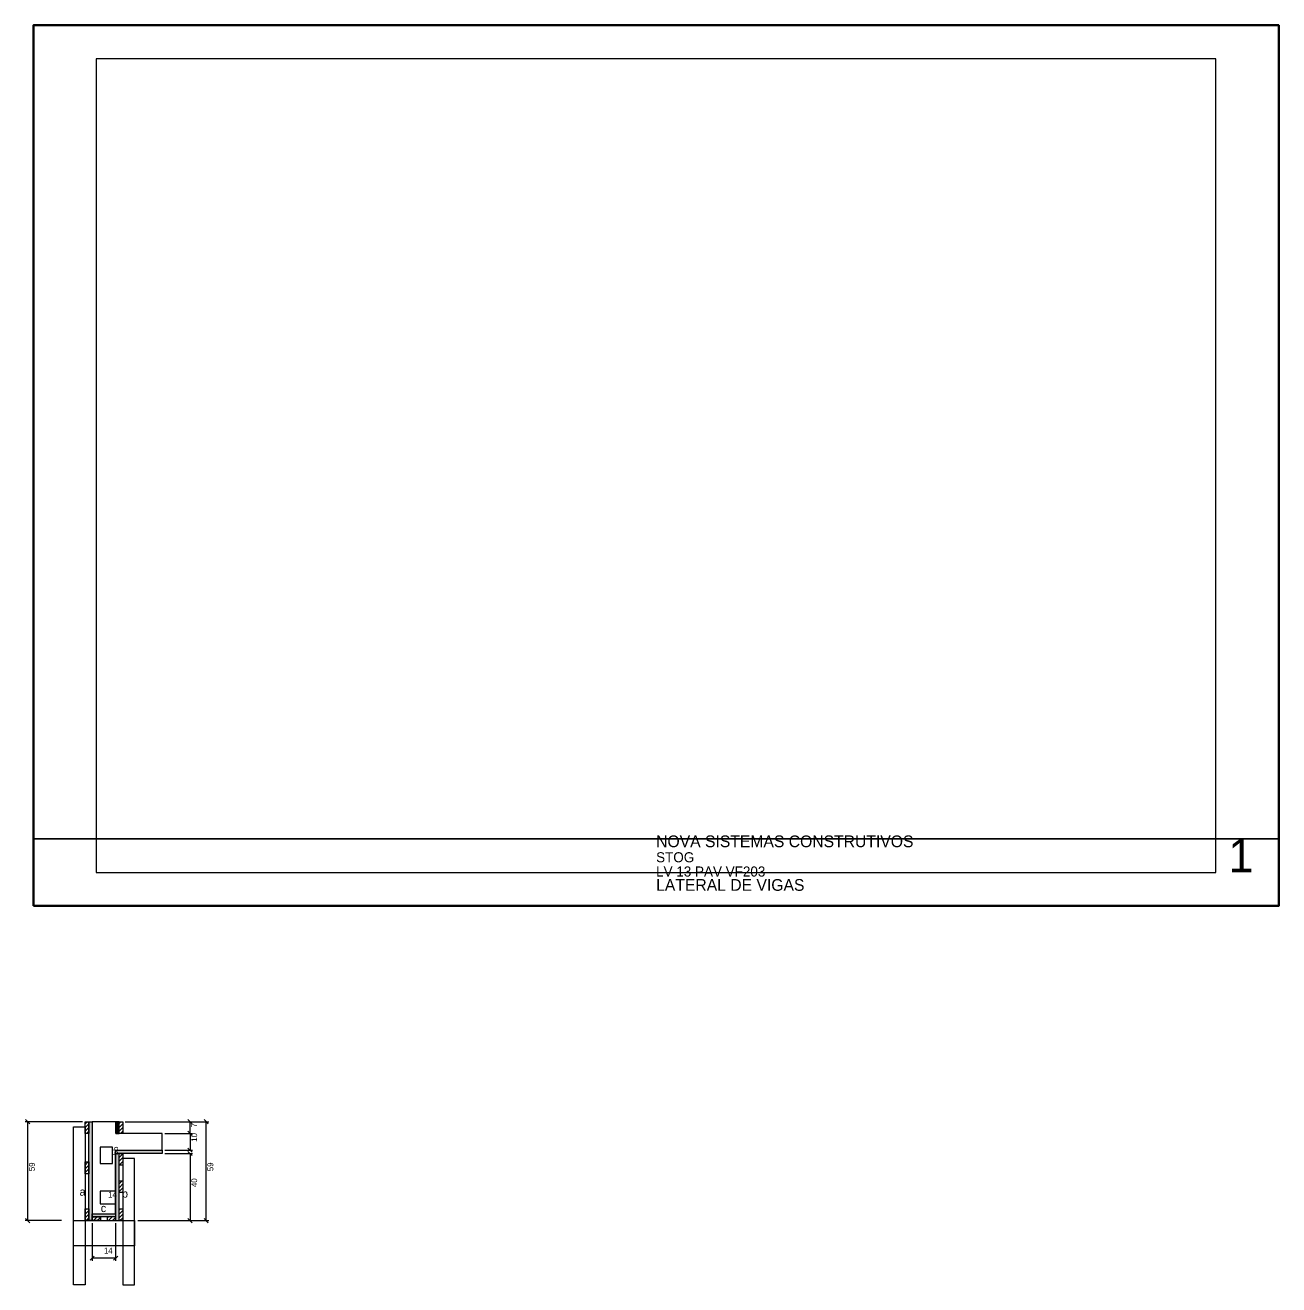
# Model space of a CAD drawing. Extents: x -9000 to 4757, y -272 to 1250.
# Drawn here: x -10 to 1485, y -252 to 1250 of the extents above; entities that cross this region are included whole.
import ezdxf

# ---------------------------------------------------------------- set-up
doc = ezdxf.new("R2010")
doc.units = 0
for name, color, linetype in [('CARIMBO', 255, 'Continuous'), ('CONCRETO', 251, 'Continuous'), ('COTA', 241, 'Continuous'), ('Cota Seção (2x)', 241, 'Continuous'), ('detalhes', 7, 'Continuous'), ('Folhas', 255, 'Continuous'), ('Hachura', 251, 'Continuous'), ('Madeira', 126, 'Continuous'), ('Painéis', 200, 'Continuous'), ('SARR_3.5x7', 81, 'Continuous')]:
    doc.layers.add(name, color=color, linetype=linetype)

msp = doc.modelspace()

# ---------------------------------------------------------------- hatches: boundary and pattern name
at = {"layer": 'Hachura'}
h = msp.add_hatch(dxfattribs=at)
h.set_pattern_fill('ANSI31')
h.paths.add_polyline_path([(66.05, -71.25), (61.65, -71.25), (61.65, -57.25), (66.05, -57.25), (66.05, -71.25)])
h = msp.add_hatch(color=7, dxfattribs=at)
h.dxf.hatch_style = 1
h.paths.add_polyline_path([(66.05, -57.25), (70.05, -57.25), (70.05, -175.25), (66.05, -175.25), (66.05, -57.25)])
h = msp.add_hatch(color=7, dxfattribs=at)
h.dxf.hatch_style = 1
h.paths.add_polyline_path([(102.05, -57.25), (98.45, -57.25), (98.45, -71.25), (102.05, -71.25), (102.05, -57.25)])
h = msp.add_hatch(dxfattribs=at)
h.set_pattern_fill('ANSI31')
h.paths.add_polyline_path([(106.45, -71.25), (102.05, -71.25), (102.05, -57.25), (106.45, -57.25), (106.45, -71.25)])
h = msp.add_hatch(color=7, dxfattribs=at)
h.dxf.hatch_style = 1
h.paths.add_polyline_path([(98.05, -95.25), (98.05, -91.25), (153.65, -91.25), (153.65, -95.25), (98.05, -95.25)])
h = msp.add_hatch(color=7, dxfattribs=at)
h.dxf.hatch_style = 1
h.paths.add_polyline_path([(98.05, -95.25), (102.05, -95.25), (102.05, -175.25), (98.05, -175.25), (98.05, -95.25)])
h = msp.add_hatch(dxfattribs=at)
h.set_pattern_fill('ANSI31')
h.paths.add_polyline_path([(106.45, -109.25), (102.05, -109.25), (102.05, -95.25), (106.45, -95.25), (106.45, -109.25)])
h = msp.add_hatch(dxfattribs=at)
h.set_pattern_fill('ANSI31')
h.paths.add_polyline_path([(66.05, -119.28), (61.65, -119.28), (61.65, -105.28), (66.05, -105.28), (66.05, -119.28)])
h = msp.add_hatch(dxfattribs=at)
h.set_pattern_fill('ANSI31')
h.paths.add_polyline_path([(106.45, -141.734), (102.05, -141.734), (102.05, -127.734), (106.45, -127.734), (106.45, -141.734)])
h = msp.add_hatch(dxfattribs=at)
h.set_pattern_fill('ANSI31')
h.paths.add_polyline_path([(66.05, -175.25), (61.65, -175.25), (61.65, -161.25), (66.05, -161.25), (66.05, -175.25)])
h = msp.add_hatch(dxfattribs=at)
h.set_pattern_fill('ANSI31')
h.paths.add_polyline_path([(106.45, -175.25), (102.05, -175.25), (102.05, -161.25), (106.45, -161.25), (106.45, -175.25)])
h = msp.add_hatch(color=7, dxfattribs=at)
h.dxf.hatch_style = 1
h.paths.add_polyline_path([(70.05, -170.85), (70.05, -167.25), (98.05, -167.25), (98.05, -170.85), (70.05, -170.85)])
h = msp.add_hatch(dxfattribs=at)
h.set_pattern_fill('ANSI31')
h.paths.add_polyline_path([(70.05, -175.25), (70.05, -170.85), (80.05, -170.85), (80.05, -175.25), (70.05, -175.25)])
h = msp.add_hatch(dxfattribs=at)
h.set_pattern_fill('ANSI31')
h.paths.add_polyline_path([(98.05, -175.25), (98.05, -170.85), (88.05, -170.85), (88.05, -175.25), (98.05, -175.25)])

# ---------------------------------------------------------------- linework, layer by layer
at = {"layer": 'CARIMBO', "lineweight": 35}
msp.add_line((0, 280), (1485, 280), dxfattribs=at)
at = {"layer": 'CONCRETO', "color": 251}
msp.add_lwpolyline([(153.65, -91.25), (153.65, -71.25), (98.45, -71.25), (98.45, -57.25), (70.05, -57.25), (70.05, -167.25), (98.05, -167.25), (98.05, -91.25)], close=True, dxfattribs=at)
at = {"layer": 'COTA', "color": 4}
for p, q in [((58.65, -57.25), (-9.822, -57.25)), ((-6.822, -175.25), (-6.822, -57.25)), ((109.45, -57.25), (209.027, -57.25)), ((109.45, -57.25), (189.707, -57.25)), ((186.707, -71.25), (186.707, -57.25)), ((206.027, -175.25), (206.027, -57.25)), ((156.65, -71.25), (189.707, -71.25)), ((156.65, -71.25), (189.707, -71.25)), ((186.707, -71.25), (186.707, -91.25)), ((156.65, -91.25), (189.707, -91.25)), ((156.65, -95.25), (189.707, -95.25)), ((186.707, -95.25), (186.707, -175.25)), ((33.45, -175.25), (-9.822, -175.25)), ((70.05, -178.25), (70.05, -222.977)), ((98.05, -178.25), (98.05, -222.977)), ((124.65, -175.25), (209.027, -175.25)), ((124.65, -175.25), (189.707, -175.25)), ((98.05, -219.977), (70.05, -219.977))]:
    msp.add_line(p, q, dxfattribs=at)
at = {"layer": 'COTA'}
for points in [[(-4.322, -59.75), (-9.322, -54.75)], [(189.207, -59.75), (184.207, -54.75)], [(208.527, -59.75), (203.527, -54.75)], [(189.207, -73.75), (184.207, -68.75)], [(184.207, -68.75), (189.207, -73.75)], [(184.207, -88.75), (189.207, -93.75)], [(189.207, -97.75), (184.207, -92.75)], [(-9.322, -172.75), (-4.322, -177.75)], [(184.207, -172.75), (189.207, -177.75)], [(203.527, -172.75), (208.527, -177.75)], [(72.55, -217.477), (67.55, -222.477)], [(95.55, -222.477), (100.55, -217.477)]]:
    msp.add_lwpolyline(points, dxfattribs=at)
at = {"layer": 'Cota Seção (2x)', "color": 180}
for p, q in [((94.45, -87.583), (79.45, -87.583)), ((79.45, -87.583), (79.45, -106.917)), ((94.45, -106.917), (94.45, -87.583)), ((79.45, -106.917), (94.45, -106.917)), ((98.383, -140.25), (79.717, -140.25)), ((79.717, -140.25), (79.717, -155.25)), ((98.383, -155.25), (98.383, -140.25)), ((79.717, -155.25), (98.383, -155.25))]:
    msp.add_line(p, q, dxfattribs=at)
at = {"layer": 'Folhas', "lineweight": 50}
msp.add_lwpolyline([(0, 200), (1485, 200), (1485, 1250), (0, 1250)], close=True, dxfattribs=at)
at = {"layer": 'Folhas', "lineweight": 25}
msp.add_lwpolyline([(75, 240), (1410, 240), (1410, 1210), (75, 1210)], close=True, dxfattribs=at)
at = {"layer": 'Madeira', "color": 126}
for points in [[(66.05, -71.25), (61.65, -71.25), (61.65, -57.25), (66.05, -57.25)], [(106.45, -71.25), (102.05, -71.25), (102.05, -57.25), (106.45, -57.25)], [(106.45, -109.25), (102.05, -109.25), (102.05, -95.25), (106.45, -95.25)], [(66.05, -119.28), (61.65, -119.28), (61.65, -105.28), (66.05, -105.28)], [(106.45, -141.734), (102.05, -141.734), (102.05, -127.734), (106.45, -127.734)], [(66.05, -175.25), (61.65, -175.25), (61.65, -161.25), (66.05, -161.25)], [(106.45, -175.25), (102.05, -175.25), (102.05, -161.25), (106.45, -161.25)], [(70.05, -175.25), (70.05, -170.85), (80.05, -170.85), (80.05, -175.25)], [(98.05, -175.25), (98.05, -170.85), (88.05, -170.85), (88.05, -175.25)]]:
    msp.add_lwpolyline(points, close=True, dxfattribs=at)
at = {"layer": 'Painéis', "color": 200}
for points in [[(66.05, -57.25), (70.05, -57.25), (70.05, -175.25), (66.05, -175.25)], [(102.05, -57.25), (98.45, -57.25), (98.45, -71.25), (102.05, -71.25)], [(98.05, -95.25), (98.05, -91.25), (153.65, -91.25), (153.65, -95.25)], [(102.05, -95.25), (98.05, -95.25), (98.05, -175.25), (102.05, -175.25)], [(70.05, -170.85), (70.05, -167.25), (98.05, -167.25), (98.05, -170.85)]]:
    msp.add_lwpolyline(points, close=True, dxfattribs=at)
at = {"layer": 'SARR_3.5x7', "color": 81}
for points in [[(47.65, -63.25), (61.65, -63.25), (61.65, -251.728), (47.65, -251.728)], [(120.45, -101.25), (106.45, -101.25), (106.45, -251.728), (120.45, -251.728)], [(47.65, -175.25), (120.45, -175.25), (120.45, -205.308), (47.65, -205.308)]]:
    msp.add_lwpolyline(points, close=True, dxfattribs=at)

# ---------------------------------------------------------------- texts
at = {"layer": 'CARIMBO'}
for s, height, p in [('NOVA SISTEMAS CONSTRUTIVOS', 14, (742.5, 270)), ('1', 40, (1425, 240)), ('STOG', 12, (742.5, 252)), ('LV 13 PAV VF203', 12, (742.5, 235)), ('LATERAL DE VIGAS', 14, (742.5, 218))]:
    msp.add_text(s, height=height, dxfattribs=at).set_placement(p)
at = {"layer": 'COTA', "color": 1}
for s, p in [('7', (195.207, -64.25)), ('10', (195.207, -81.25)), ('59', (1.678, -116.25)), ('59', (214.527, -116.25)), ('40', (195.207, -135.25))]:
    msp.add_text(s, height=7, rotation=90, dxfattribs=at).set_placement(p)
msp.add_text('14', height=7, dxfattribs=at).set_placement((84.05, -214.477))
at = {"layer": 'Cota Seção (2x)', "color": 1}
msp.add_text('55', height=7, rotation=90, dxfattribs=at).set_placement((100.95, -97.25))
msp.add_text('14', height=7, dxfattribs=at).set_placement((89.05, -147.75))
at = {"layer": 'detalhes', "color": 4}
for s, p in [('a', (55.082, -145.566)), ('b', (105.622, -147.782)), ('c', (80.348, -165.014))]:
    msp.add_text(s, height=9.6, dxfattribs=at).set_placement(p)

doc.saveas('drawing.dxf')
